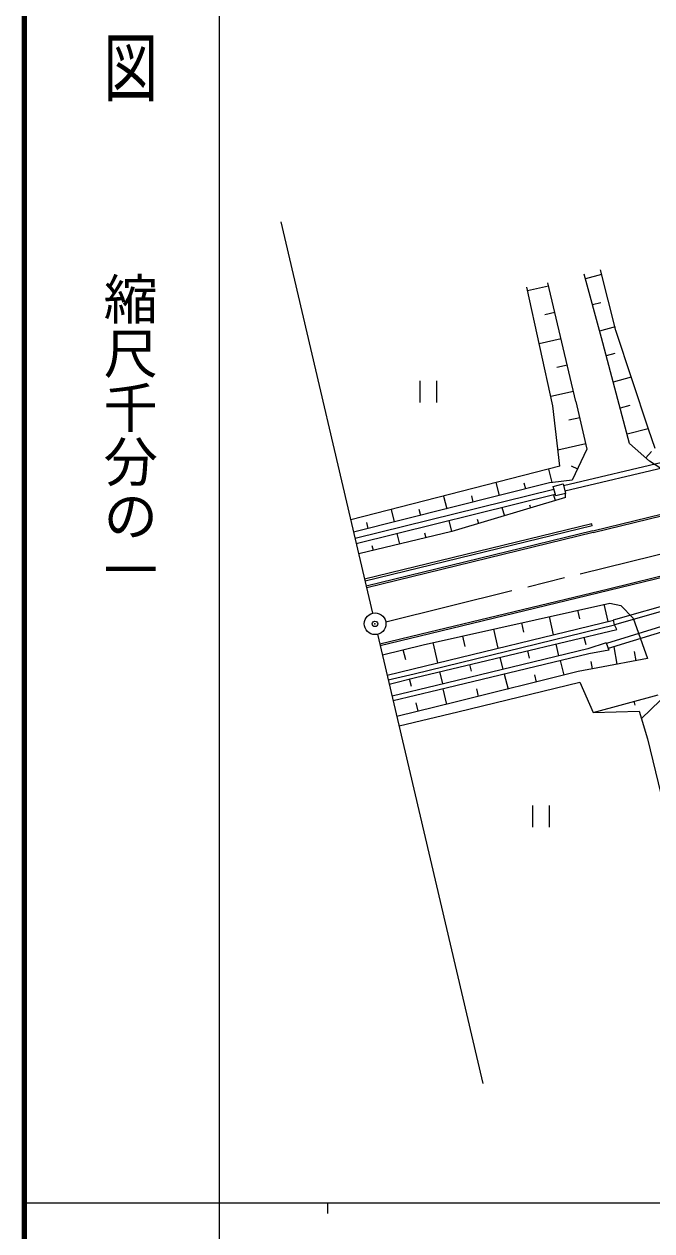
# Model space of a CAD drawing. Units: millimetres, scale not verified. Extents: x 40000 to 680000, y 20000 to 380000.
# Drawn here: x 40000 to 97967, y 202409 to 313903 of the extents above; entities that cross this region are included whole.
import ezdxf
from ezdxf.enums import TextEntityAlignment as Align

# ---------------------------------------------------------------- set-up
doc = ezdxf.new("R2010")
doc.units = ezdxf.units.MM
doc.header["$LTSCALE"] = 1000
doc.header["$PDMODE"] = 32
doc.header["$PDSIZE"] = 500
doc.linetypes.add('CHAIN', pattern=[18.5, 12, -1.5, 3.5, -1.5])
for name, color, linetype, lineweight in [('M-BGD', 7, 'Continuous', 13), ('M-BMK', 2, 'CHAIN', 13), ('M-BMK-SRVR', 3, 'Continuous', 13), ('M-TTL', 2, 'Continuous', 140), ('M-TTL-BAND', 7, 'Continuous', 25)]:
    doc.layers.add(name, color=color, linetype=linetype, lineweight=lineweight)
doc.layers.add('M-OTRS', color=6, linetype='Continuous')
doc.styles.add('@ＭＳ ゴシック', font='')
doc.styles.get('@ＭＳ ゴシック').set_extended_font_data('@MS Gothic')

msp = doc.modelspace()

# ---------------------------------------------------------------- linework, layer by layer
at = {"layer": 'M-BGD'}
for p, q in [((94647, 285608), (93226, 291192)), ((90962, 279033), (88351, 290010)), ((93311, 284917), (91724, 290808)), ((93332, 290776), (91841, 290375)), ((88823, 278647), (86408, 289606)), ((88428, 289686), (86485, 289258)), ((93249, 288165), (92491, 287961)), ((89007, 287254), (88092, 287052)), ((94565, 285930), (93141, 285547)), ((97650, 276470), (94647, 285608)), ((89585, 284821), (87561, 284375)), ((95904, 275165), (93311, 284917)), ((94537, 283463), (93753, 283254)), ((90164, 282389), (89196, 282175)), ((96069, 281283), (94395, 280838)), ((76578, 278949), (76578, 280949)), ((78078, 280949), (78078, 278949)), ((90743, 279956), (88636, 279492)), ((90962, 279033), (91976, 274646)), ((89474, 273056), (88823, 278647)), ((95924, 278658), (95038, 278422)), ((91311, 277522), (90300, 277299)), ((97632, 276525), (95681, 276006)), ((98261, 274709), (97650, 276470)), ((89299, 274562), (91858, 275153)), ((91976, 274646), (90609, 271770)), ((97759, 273539), (95904, 275165)), ((97923, 274429), (97411, 273844)), ((99436, 273531), (89813, 271251)), ((99326, 272519), (97759, 273539)), ((89474, 273056), (70159, 268113)), ((88411, 272784), (88720, 271553)), ((99554, 273046), (89935, 270766)), ((90523, 273095), (91107, 272818)), ((88521, 271512), (70427, 266969)), ((70556, 266418), (88928, 270951)), ((83567, 271544), (83869, 270344)), ((86147, 271536), (86293, 270953)), ((88830, 271565), (88521, 271512)), ((90609, 271770), (88830, 271565)), ((88867, 271191), (89771, 271418)), ((89089, 270311), (88867, 271191)), ((89771, 271418), (89992, 270539)), ((70670, 265931), (89050, 270467)), ((78723, 270305), (79019, 269127)), ((90007, 270167), (79507, 267024)), ((81300, 270308), (81444, 269735)), ((88886, 270426), (89049, 269880)), ((89992, 270539), (89089, 270311)), ((90007, 270167), (89992, 270539)), ((73879, 269065), (74170, 267909)), ((76453, 269080), (76594, 268518)), ((84119, 269250), (84351, 268474)), ((86654, 269500), (86746, 269191)), ((92419, 267745), (71446, 262621)), ((71606, 267852), (71745, 267300)), ((79507, 267024), (79254, 268049)), ((81834, 268164), (81956, 267757)), ((92466, 267551), (92419, 267745)), ((92503, 267081), (98945, 268656)), ((92538, 266936), (98981, 268510)), ((79507, 267024), (70895, 264972)), ((92466, 267551), (71492, 262426)), ((92503, 267081), (71600, 261966)), ((92538, 266936), (71634, 261820)), ((74420, 266856), (74656, 265868)), ((76978, 266909), (77088, 266448)), ((114542, 266741), (93963, 261707)), ((114578, 266595), (93998, 261561)), ((72117, 265736), (72224, 265288)), ((93963, 261707), (76536, 257514)), ((93998, 261561), (76572, 257369)), ((102677, 261201), (94403, 258820)), ((76860, 256549), (94083, 260412)), ((93931, 258706), (93574, 260298)), ((94083, 260412), (95096, 260190)), ((102801, 260769), (94528, 258387)), ((95096, 260190), (96249, 259013)), ((75912, 254324), (94421, 258825)), ((88880, 257477), (88502, 259161)), ((91313, 258967), (91137, 259752)), ((103131, 259591), (93767, 256669)), ((103243, 259102), (93947, 256202)), ((94528, 258387), (94421, 258825)), ((96249, 259013), (97566, 255289)), ((76017, 253887), (94528, 258387)), ((76126, 253539), (94740, 257962)), ((83774, 256236), (83376, 258011)), ((86146, 257728), (85953, 258589)), ((94740, 257962), (94528, 258387)), ((76536, 257514), (72856, 256607)), ((76572, 257369), (72890, 256461)), ((73085, 255631), (76860, 256549)), ((78203, 254881), (77782, 256756)), ((80737, 256399), (80519, 257370)), ((89385, 255530), (89124, 256628)), ((91887, 256552), (91723, 257245)), ((93741, 256735), (92048, 256172)), ((93741, 256735), (94002, 256059)), ((75233, 255168), (75007, 256099)), ((92048, 256172), (78094, 252806)), ((92154, 255735), (78199, 252368)), ((84229, 254286), (83964, 255402)), ((86672, 255315), (86508, 256006)), ((94002, 256059), (92154, 255735)), ((94445, 256357), (94747, 254757)), ((96343, 255931), (96502, 255088)), ((73524, 253760), (75912, 254324)), ((81314, 254129), (81170, 254738)), ((89492, 255093), (89828, 253749)), ((92992, 254425), (91149, 254079)), ((92336, 255005), (92463, 254326)), ((97566, 255289), (92992, 254425)), ((73626, 253322), (76017, 253887)), ((73720, 252922), (76126, 253539)), ((75759, 252707), (75581, 253400)), ((78667, 252944), (78397, 254079)), ((91149, 254079), (79802, 251244)), ((80047, 250369), (91319, 253113)), ((84339, 253850), (84685, 252464)), ((87121, 253768), (87284, 253113)), ((91319, 253113), (92535, 250311)), ((78094, 252806), (73978, 251821)), ((78199, 252368), (74081, 251383)), ((78666, 252481), (79010, 251053)), ((81761, 252486), (81938, 251778)), ((79802, 251244), (74418, 249947)), ((76160, 251209), (76352, 250413)), ((92535, 250311), (98551, 251934)), ((96441, 250966), (96341, 251338)), ((97004, 249736), (98721, 251398)), ((74621, 249079), (80047, 250369)), ((92535, 250311), (96795, 250424)), ((96795, 250424), (97570, 247864)), ((97570, 247864), (100004, 237828)), ((86972, 239711), (86972, 241711)), ((88472, 241711), (88472, 239711))]:
    msp.add_line(p, q, dxfattribs=at)
at = {"layer": 'M-BMK'}
msp.add_line((73394, 258680), (160487, 280223), dxfattribs=at)
at = {"layer": 'M-BMK-SRVR'}
for p, q in [((63703, 295648), (72184, 259475)), ((72640, 257527), (82369, 216036))]:
    msp.add_line(p, q, dxfattribs=at)
msp.add_circle((72410, 258501), 1000, dxfattribs=at)
at = {"layer": 'M-OTRS'}
msp.add_point((72400, 258491), dxfattribs=at)
at = {"layer": 'M-TTL'}
msp.add_line((40000, 380000), (40000, 20000), dxfattribs=at)
at = {"layer": 'M-TTL-BAND'}
for p, q in [((58000, 370000), (58000, 20000)), ((40000, 205000), (579000, 205000)), ((68000, 205000), (68000, 204000))]:
    msp.add_line(p, q, dxfattribs=at)

# ---------------------------------------------------------------- texts
at = {"layer": 'M-TTL-BAND', "style": '@ＭＳ ゴシック', "width": 1.4}
msp.add_text('平  面  図', height=3666, rotation=270, dxfattribs=at).set_placement((49777, 306475), align=Align.MIDDLE_RIGHT)
at = {"layer": 'M-TTL-BAND', "style": '@ＭＳ ゴシック'}
msp.add_text('縮尺千分の一', height=3666, rotation=270, dxfattribs=at).set_placement((49777, 261030), align=Align.MIDDLE_RIGHT)

doc.saveas('drawing.dxf')
